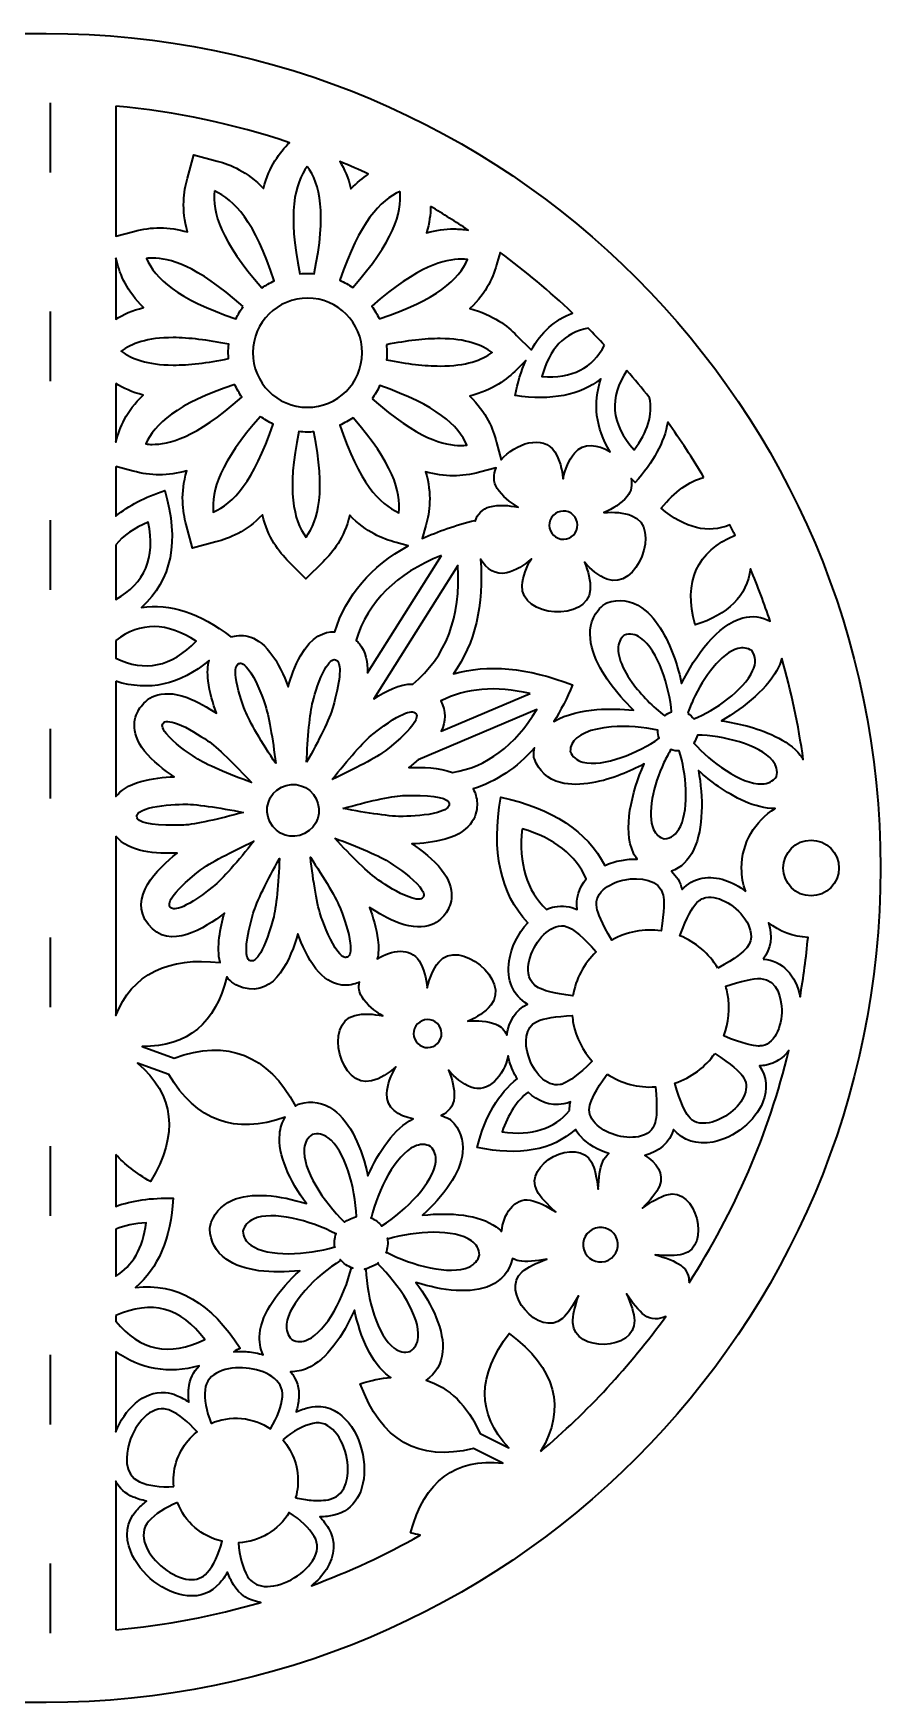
# Model space of a CAD drawing. Header units: inches. Extents: x -46 to 208, y -126 to 0.
# Drawn here: x 143.5 to 207.9, y -126.5 to 0.5 of the extents above; entities that cross this region are included whole.
import ezdxf

# ---------------------------------------------------------------- set-up
doc = ezdxf.new("R2010")
doc.units = ezdxf.units.IN
doc.header["$MEASUREMENT"] = 0
doc.layers.add('Layer 1', color=7, linetype='Continuous')

msp = doc.modelspace()

# ---------------------------------------------------------------- linework, layer by layer
at = {"layer": 'Layer 1', "color": 250, "lineweight": 35, "true_color": 0x231f20}
for points in [[(144.75, -4.83), (144.75, -10.12)], [(144.75, -20.69), (144.75, -25.98)], [(144.75, -36.56), (144.75, -41.85)], [(144.75, -52.42), (144.75, -57.71)], [(144.75, -68.29), (144.75, -73.58)], [(144.75, -84.15), (144.75, -89.44)], [(144.75, -100.02), (144.75, -105.31)], [(144.75, -115.88), (144.75, -121.17)]]:
    msp.add_lwpolyline(points, dxfattribs=at)
for points, knots in [([(144.46, 0.46), (144.46, 0.46), (17.54, 0.46), (17.54, 0.46), (-17.51, 0.46), (-45.92, -27.95), (-45.92, -63), (-45.92, -98.05), (-17.51, -126.46), (17.54, -126.46), (17.54, -126.46), (144.46, -126.46), (144.46, -126.46), (179.51, -126.46), (207.92, -98.05), (207.92, -63), (207.92, -27.95), (179.51, 0.46), (144.46, 0.46)], [0, 0, 0, 0, 1, 1, 1, 2, 2, 2, 3, 3, 3, 4, 4, 4, 5, 5, 5, 6, 6, 6, 6]), ([(149.75, -5.07), (154.33, -5.48), (158.75, -6.43), (162.96, -7.85), (162.22, -8.59), (161.42, -9.63), (160.99, -11.33), (159.74, -10.03), (158.5, -9.53), (157.47, -9.25), (157.47, -9.25), (155.69, -8.77), (155.69, -8.77), (155.69, -8.77), (155.2, -10.55), (155.2, -10.55), (154.92, -11.58), (154.72, -12.9), (155.21, -14.64), (154.5, -14.43), (153.81, -14.33), (153.12, -14.33), (152.47, -14.32), (151.82, -14.41), (151.13, -14.59), (151.13, -14.59), (149.75, -14.96), (149.75, -14.96), (149.75, -14.96), (149.75, -5.07), (149.75, -5.07)], [0, 0, 0, 0, 1, 1, 1, 2, 2, 2, 3, 3, 3, 4, 4, 4, 5, 5, 5, 6, 6, 6, 7, 7, 7, 8, 8, 8, 9, 9, 9, 10, 10, 10, 10]), ([(164.32, -9.65), (165.28, -11), (165.81, -13.18), (164.84, -17.81), (164.68, -17.8), (164.52, -17.79), (164.36, -17.79), (164.15, -17.79), (163.95, -17.8), (163.75, -17.82), (162.81, -13.17), (163.35, -10.99), (164.32, -9.65)], [0, 0, 0, 0, 1, 1, 1, 2, 2, 2, 3, 3, 3, 4, 4, 4, 4]), ([(168.98, -10.24), (168.54, -10.53), (168.09, -10.89), (167.64, -11.35), (167.43, -10.52), (167.14, -9.84), (166.8, -9.28), (167.54, -9.59), (168.26, -9.91), (168.98, -10.24)], [0, 0, 0, 0, 1, 1, 1, 2, 2, 2, 3, 3, 3, 3]), ([(157.26, -11.51), (158.77, -12.2), (160.32, -13.83), (161.81, -18.35), (161.48, -18.5), (161.16, -18.69), (160.87, -18.89), (157.72, -15.33), (157.09, -13.16), (157.26, -11.51)], [0, 0, 0, 0, 1, 1, 1, 2, 2, 2, 3, 3, 3, 3]), ([(171.37, -11.56), (171.52, -13.2), (170.89, -15.35), (167.77, -18.86), (167.46, -18.65), (167.14, -18.47), (166.8, -18.31), (168.3, -13.85), (169.86, -12.24), (171.37, -11.56)], [0, 0, 0, 0, 1, 1, 1, 2, 2, 2, 3, 3, 3, 3]), ([(173.7, -12.7), (174.67, -13.27), (175.62, -13.87), (176.55, -14.49), (176.19, -14.44), (175.84, -14.41), (175.48, -14.41), (174.79, -14.4), (174.1, -14.5), (173.39, -14.7), (173.6, -13.96), (173.69, -13.3), (173.7, -12.7)], [0, 0, 0, 0, 1, 1, 1, 2, 2, 2, 3, 3, 3, 4, 4, 4, 4]), ([(178.77, -16.95), (178.77, -16.95), (178.98, -16.19), (178.98, -16.19), (180.91, -17.61), (182.74, -19.15), (184.48, -20.8), (183.15, -21.34), (182.1, -22.27), (181.34, -23.61), (181.34, -23.61), (180.23, -22.5), (180.23, -22.5), (179.54, -21.8), (178.48, -20.93), (176.69, -20.47), (177.99, -19.23), (178.49, -17.98), (178.77, -16.95)], [0, 0, 0, 0, 1, 1, 1, 2, 2, 2, 3, 3, 3, 4, 4, 4, 5, 5, 5, 6, 6, 6, 6]), ([(149.75, -16.61), (149.75, -16.61), (149.82, -16.86), (149.82, -16.86), (150.09, -17.89), (150.58, -19.13), (151.87, -20.39), (151.01, -20.6), (150.32, -20.91), (149.75, -21.26), (149.75, -21.26), (149.75, -16.61), (149.75, -16.61)], [0, 0, 0, 0, 1, 1, 1, 2, 2, 2, 3, 3, 3, 4, 4, 4, 4]), ([(159.44, -20.31), (159.23, -20.6), (159.04, -20.92), (158.89, -21.24), (154.38, -19.73), (152.76, -18.17), (152.08, -16.65), (152.24, -16.64), (152.39, -16.63), (152.56, -16.63), (153.82, -16.64), (155.82, -17.09), (159.44, -20.31)], [0, 0, 0, 0, 1, 1, 1, 2, 2, 2, 3, 3, 3, 4, 4, 4, 4]), ([(169.79, -21.25), (169.63, -20.91), (169.44, -20.58), (169.22, -20.28), (172.8, -17.15), (174.78, -16.71), (176.03, -16.71), (176.19, -16.71), (176.35, -16.72), (176.51, -16.74), (175.83, -18.24), (174.22, -19.77), (169.79, -21.25)], [0, 0, 0, 0, 1, 1, 1, 2, 2, 2, 3, 3, 3, 4, 4, 4, 4]), ([(164.32, -27.97), (162.03, -27.97), (160.17, -26.1), (160.18, -23.81), (160.19, -21.51), (162.05, -19.66), (164.35, -19.67), (166.64, -19.67), (168.5, -21.54), (168.49, -23.83), (168.48, -26.13), (166.62, -27.98), (164.32, -27.97)], [0, 0, 0, 0, 1, 1, 1, 2, 2, 2, 3, 3, 3, 4, 4, 4, 4]), ([(154.12, -22.67), (155.31, -22.68), (156.72, -22.85), (158.34, -23.18), (158.32, -23.39), (158.31, -23.6), (158.31, -23.8), (158.31, -23.96), (158.32, -24.12), (158.33, -24.27), (156.71, -24.6), (155.31, -24.76), (154.11, -24.76), (152.12, -24.75), (150.95, -24.28), (150.16, -23.7), (150.96, -23.13), (152.12, -22.67), (154.12, -22.67)], [0, 0, 0, 0, 1, 1, 1, 2, 2, 2, 3, 3, 3, 4, 4, 4, 5, 5, 5, 6, 6, 6, 6]), ([(170.34, -23.21), (171.91, -22.9), (173.27, -22.74), (174.43, -22.75), (176.42, -22.75), (177.59, -23.22), (178.38, -23.8), (177.58, -24.37), (176.42, -24.84), (174.42, -24.83), (173.26, -24.83), (171.91, -24.67), (170.35, -24.35), (170.36, -24.18), (170.37, -24.01), (170.37, -23.84), (170.38, -23.63), (170.36, -23.41), (170.34, -23.21)], [0, 0, 0, 0, 1, 1, 1, 2, 2, 2, 3, 3, 3, 4, 4, 4, 5, 5, 5, 6, 6, 6, 6]), ([(186.92, -23.25), (186.02, -25.01), (184.47, -25.78), (182.16, -25.63), (182.74, -23.51), (183.88, -22.31), (185.67, -21.95), (186.09, -22.37), (186.51, -22.81), (186.92, -23.25)], [0, 0, 0, 0, 1, 1, 1, 2, 2, 2, 3, 3, 3, 3]), ([(184.64, -31.45), (184.21, -31.98), (183.93, -32.68), (183.77, -33.41), (183.69, -32.67), (183.51, -31.93), (183.14, -31.36), (182.28, -29.99), (180.1, -30.72), (179.07, -31.97), (179.07, -31.97), (178.72, -30.65), (178.72, -30.65), (178.45, -29.62), (177.96, -28.37), (176.67, -27.12), (178.46, -26.67), (179.53, -25.81), (180.23, -25.12), (180.23, -25.12), (180.93, -24.42), (180.93, -24.42), (180.58, -25.2), (180.32, -26.08), (180.13, -27.08), (182.89, -27.48), (185.06, -27.06), (186.65, -25.81), (186.02, -27.69), (186.25, -29.53), (187.35, -31.35), (186.42, -30.78), (185.31, -30.64), (184.64, -31.45)], [0, 0, 0, 0, 1, 1, 1, 2, 2, 2, 3, 3, 3, 4, 4, 4, 5, 5, 5, 6, 6, 6, 7, 7, 7, 8, 8, 8, 9, 9, 9, 10, 10, 10, 11, 11, 11, 11]), ([(188.63, -25.16), (189.21, -25.84), (189.78, -26.53), (190.34, -27.24), (190.61, -28.53), (190.22, -29.84), (189.17, -31.21), (187.41, -29.2), (187.24, -27.25), (188.63, -25.16)], [0, 0, 0, 0, 1, 1, 1, 2, 2, 2, 3, 3, 3, 3]), ([(149.75, -26.17), (150.31, -26.51), (150.99, -26.82), (151.84, -27.04), (150.54, -28.28), (150.05, -29.52), (149.77, -30.55), (149.77, -30.55), (149.75, -30.62), (149.75, -30.62), (149.75, -30.62), (149.75, -26.17), (149.75, -26.17)], [0, 0, 0, 0, 1, 1, 1, 2, 2, 2, 3, 3, 3, 4, 4, 4, 4]), ([(158.81, -26.23), (158.96, -26.58), (159.14, -26.9), (159.34, -27.21), (155.75, -30.36), (153.76, -30.79), (152.51, -30.79), (152.35, -30.79), (152.19, -30.78), (152.03, -30.76), (152.71, -29.26), (154.34, -27.71), (158.81, -26.23)], [0, 0, 0, 0, 1, 1, 1, 2, 2, 2, 3, 3, 3, 4, 4, 4, 4]), ([(169.25, -27.32), (169.47, -27.01), (169.67, -26.67), (169.83, -26.32), (174.2, -27.82), (175.79, -29.36), (176.46, -30.85), (176.3, -30.87), (176.14, -30.87), (175.98, -30.87), (174.74, -30.87), (172.77, -30.42), (169.25, -27.32)], [0, 0, 0, 0, 1, 1, 1, 2, 2, 2, 3, 3, 3, 4, 4, 4, 4]), ([(160.75, -28.67), (161.05, -28.89), (161.38, -29.09), (161.72, -29.25), (160.22, -33.67), (158.68, -35.27), (157.17, -35.94), (157.02, -34.3), (157.65, -32.16), (160.75, -28.67)], [0, 0, 0, 0, 1, 1, 1, 2, 2, 2, 3, 3, 3, 3]), ([(167.8, -28.76), (170.83, -32.24), (171.45, -34.36), (171.28, -35.99), (169.79, -35.31), (168.26, -33.71), (166.79, -29.33), (167.15, -29.17), (167.48, -28.98), (167.8, -28.76)], [0, 0, 0, 0, 1, 1, 1, 2, 2, 2, 3, 3, 3, 3]), ([(194.48, -33.3), (193.36, -33.59), (192.28, -34.37), (191.23, -35.65), (193.06, -37.18), (194.8, -37.6), (196.45, -36.91), (196.58, -37.17), (196.72, -37.44), (196.85, -37.7), (193.94, -38.93), (192.92, -41.2), (193.81, -44.52), (196.35, -43.73), (197.75, -42.31), (198.02, -40.26), (198.57, -41.56), (199.07, -42.89), (199.53, -44.24), (198.88, -43.88), (198.17, -43.79), (197.44, -43.99), (195.53, -44.5), (193.81, -46.86), (192.78, -48.98), (192.65, -48.34), (192.47, -47.7), (192.26, -47.1), (191.81, -45.81), (191.01, -44.08), (189.76, -43.21), (188.93, -42.63), (188.01, -42.5), (187.09, -42.85), (187.09, -42.85), (187.01, -42.88), (187.01, -42.88), (187.01, -42.88), (186.94, -42.93), (186.94, -42.93), (186.56, -43.22), (186.28, -43.57), (186.09, -43.97), (185.34, -45.58), (186.34, -47.54), (187.31, -48.9), (187.83, -49.63), (188.47, -50.35), (189.13, -51), (188.21, -50.9), (187.25, -50.88), (186.35, -50.96), (185.29, -51.04), (184.03, -51.28), (183.07, -51.86), (183.59, -51.03), (184.07, -50.1), (184.5, -49.08), (181.04, -47.75), (178.02, -47.48), (175.43, -48.24), (177.08, -45.93), (177.76, -43.03), (177.49, -39.51), (177.94, -40.27), (178.65, -40.77), (179.5, -40.55), (180.17, -40.39), (180.8, -39.97), (181.36, -39.49), (180.99, -40.13), (180.7, -40.83), (180.66, -41.51), (180.5, -43.97), (185.68, -44.3), (185.83, -41.84), (185.88, -41.15), (185.68, -40.42), (185.39, -39.74), (185.89, -40.29), (186.47, -40.78), (187.1, -41.03), (189.39, -41.94), (191.3, -37.12), (189.01, -36.21), (188.37, -35.96), (187.62, -35.92), (186.88, -35.98), (187.56, -35.68), (188.2, -35.28), (188.64, -34.76), (188.98, -34.34), (189.05, -33.86), (188.94, -33.38), (189.04, -33.49), (189.14, -33.59), (189.25, -33.7), (190.64, -32.15), (191.47, -30.62), (191.73, -29.1), (192.7, -30.46), (193.62, -31.86), (194.48, -33.3)], [0, 0, 0, 0, 1, 1, 1, 2, 2, 2, 3, 3, 3, 4, 4, 4, 5, 5, 5, 6, 6, 6, 7, 7, 7, 8, 8, 8, 9, 9, 9, 10, 10, 10, 11, 11, 11, 12, 12, 12, 13, 13, 13, 14, 14, 14, 15, 15, 15, 16, 16, 16, 17, 17, 17, 18, 18, 18, 19, 19, 19, 20, 20, 20, 21, 21, 21, 22, 22, 22, 23, 23, 23, 24, 24, 24, 25, 25, 25, 26, 26, 26, 27, 27, 27, 28, 28, 28, 29, 29, 29, 30, 30, 30, 31, 31, 31, 32, 32, 32, 33, 33, 33, 34, 34, 34, 34]), ([(164.22, -37.86), (163.27, -36.52), (162.74, -34.36), (163.67, -29.82), (163.88, -29.84), (164.1, -29.86), (164.32, -29.86), (164.49, -29.86), (164.66, -29.85), (164.82, -29.83), (165.72, -34.38), (165.18, -36.53), (164.22, -37.86)], [0, 0, 0, 0, 1, 1, 1, 2, 2, 2, 3, 3, 3, 4, 4, 4, 4]), ([(149.75, -32.46), (149.75, -32.46), (151.07, -32.82), (151.07, -32.82), (151.75, -33.01), (152.4, -33.1), (153.06, -33.1), (153.74, -33.1), (154.44, -33), (155.15, -32.8), (154.65, -34.53), (154.84, -35.86), (155.11, -36.89), (155.11, -36.89), (155.58, -38.68), (155.58, -38.68), (155.58, -38.68), (157.37, -38.2), (157.37, -38.2), (158.4, -37.93), (159.65, -37.44), (160.9, -36.15), (161.33, -37.9), (162.15, -38.95), (162.91, -39.71), (162.91, -39.71), (164.21, -41.02), (164.21, -41.02), (164.21, -41.02), (165.52, -39.72), (165.52, -39.72), (166.28, -38.97), (167.11, -37.92), (167.55, -36.18), (168.8, -37.48), (170.04, -37.97), (171.07, -38.25), (171.07, -38.25), (171.99, -38.5), (171.99, -38.5), (169.16, -40.07), (167.29, -42.25), (166.4, -45.04), (165.64, -45.02), (164.64, -45.36), (163.8, -46.86), (163.37, -47.61), (163.08, -48.5), (162.86, -49.22), (162.55, -48.39), (162.1, -47.36), (161.48, -46.58), (160.37, -45.16), (159.19, -45.22), (158.51, -45.43), (156.13, -43.6), (153.87, -42.85), (151.71, -43.18), (154.01, -41.11), (154.6, -38.15), (153.48, -34.3), (151.97, -34.8), (150.73, -35.45), (149.75, -36.24), (149.75, -36.24), (149.75, -32.46), (149.75, -32.46)], [0, 0, 0, 0, 1, 1, 1, 2, 2, 2, 3, 3, 3, 4, 4, 4, 5, 5, 5, 6, 6, 6, 7, 7, 7, 8, 8, 8, 9, 9, 9, 10, 10, 10, 11, 11, 11, 12, 12, 12, 13, 13, 13, 14, 14, 14, 15, 15, 15, 16, 16, 16, 17, 17, 17, 18, 18, 18, 19, 19, 19, 20, 20, 20, 21, 21, 21, 22, 22, 22, 22]), ([(178.76, -34.14), (179.13, -34.71), (179.72, -35.19), (180.36, -35.57), (179.63, -35.42), (178.87, -35.36), (178.21, -35.53), (177.62, -35.68), (177.26, -36.1), (177.08, -36.64), (177.08, -36.62), (177.07, -36.6), (177.07, -36.57), (175.59, -36.94), (174.25, -37.4), (173.06, -37.95), (173.06, -37.95), (173.34, -36.95), (173.34, -36.95), (173.62, -35.92), (173.82, -34.6), (173.32, -32.87), (174.04, -33.07), (174.73, -33.18), (175.42, -33.18), (176.07, -33.18), (176.72, -33.09), (177.41, -32.91), (177.41, -32.91), (178.69, -32.57), (178.69, -32.57), (178.46, -33.08), (178.44, -33.63), (178.76, -34.14)], [0, 0, 0, 0, 1, 1, 1, 2, 2, 2, 3, 3, 3, 4, 4, 4, 5, 5, 5, 6, 6, 6, 7, 7, 7, 8, 8, 8, 9, 9, 9, 10, 10, 10, 11, 11, 11, 11]), ([(149.75, -38.42), (150.32, -37.73), (151.14, -37.16), (152.22, -36.7), (152.79, -39.44), (151.98, -41.34), (149.75, -42.58), (149.75, -42.58), (149.75, -38.42), (149.75, -38.42)], [0, 0, 0, 0, 1, 1, 1, 2, 2, 2, 3, 3, 3, 3]), ([(182.8, -36.54), (183.02, -35.99), (183.64, -35.72), (184.19, -35.93), (184.74, -36.15), (185.01, -36.77), (184.79, -37.33), (184.57, -37.87), (183.95, -38.15), (183.4, -37.93), (182.85, -37.71), (182.58, -37.09), (182.8, -36.54)], [0, 0, 0, 0, 1, 1, 1, 2, 2, 2, 3, 3, 3, 4, 4, 4, 4]), ([(174.52, -39.23), (174.52, -39.23), (168.9, -48.16), (168.9, -48.16), (168.91, -47.34), (168.76, -46.56), (168.28, -45.95), (168.2, -45.86), (168.12, -45.76), (168.03, -45.68), (168.93, -42.74), (171.07, -40.63), (174.52, -39.23)], [0, 0, 0, 0, 1, 1, 1, 2, 2, 2, 3, 3, 3, 4, 4, 4, 4]), ([(172.34, -49.01), (171.34, -49.01), (170.28, -49.55), (169.39, -50.13), (169.39, -50.13), (175.77, -40.01), (175.77, -40.01), (176.01, -43.94), (174.89, -46.9), (172.34, -49.01)], [0, 0, 0, 0, 1, 1, 1, 2, 2, 2, 3, 3, 3, 3]), ([(149.75, -45.69), (151.65, -44.27), (153.63, -44.3), (155.87, -45.76), (153.95, -47.71), (151.97, -48.12), (149.75, -47.04), (149.75, -47.04), (149.75, -45.69), (149.75, -45.69)], [0, 0, 0, 0, 1, 1, 1, 2, 2, 2, 3, 3, 3, 3]), ([(189.02, -48.89), (188.1, -47.59), (187.75, -46.44), (188.08, -45.74), (188.16, -45.57), (188.28, -45.42), (188.43, -45.29), (188.87, -45.15), (189.27, -45.22), (189.67, -45.5), (190.99, -46.42), (191.87, -49.25), (192.02, -51.12), (191.83, -51.19), (191.65, -51.29), (191.5, -51.42), (190.64, -50.78), (189.7, -49.83), (189.02, -48.89)], [0, 0, 0, 0, 1, 1, 1, 2, 2, 2, 3, 3, 3, 4, 4, 4, 5, 5, 5, 6, 6, 6, 6]), ([(193.25, -51.25), (193.36, -50.92), (193.51, -50.56), (193.67, -50.19), (194.46, -48.5), (195.81, -46.65), (197.06, -46.31), (197.45, -46.21), (197.79, -46.26), (198.13, -46.47), (198.45, -46.91), (198.47, -47.41), (198.19, -48.02), (197.5, -49.5), (195.33, -51), (193.72, -51.67), (193.6, -51.5), (193.44, -51.36), (193.25, -51.25)], [0, 0, 0, 0, 1, 1, 1, 2, 2, 2, 3, 3, 3, 4, 4, 4, 5, 5, 5, 6, 6, 6, 6]), ([(149.75, -48.8), (152.26, -49.6), (154.62, -49.07), (156.85, -47.21), (156.74, -47.63), (156.7, -48.14), (156.78, -48.77), (156.88, -49.63), (157.16, -50.52), (157.41, -51.23), (156.78, -50.82), (155.98, -50.34), (155.17, -50.04), (153.03, -49.26), (152.01, -50.2), (151.59, -50.83), (151.2, -51.41), (150.74, -52.59), (151.94, -54.11), (152.55, -54.89), (153.45, -55.56), (154.19, -56.06), (153.43, -56.1), (152.5, -56.18), (151.67, -56.42), (150.7, -56.7), (150.11, -57.12), (149.75, -57.57), (149.75, -57.57), (149.75, -48.8), (149.75, -48.8)], [0, 0, 0, 0, 1, 1, 1, 2, 2, 2, 3, 3, 3, 4, 4, 4, 5, 5, 5, 6, 6, 6, 7, 7, 7, 8, 8, 8, 9, 9, 9, 10, 10, 10, 10]), ([(161.92, -55.05), (161.7, -53.24), (161.37, -51.29), (161.09, -50.51), (160.81, -49.74), (160.38, -48.59), (159.82, -47.89), (159.4, -47.35), (159.21, -47.42), (159.12, -47.46), (158.89, -47.54), (158.81, -47.9), (158.88, -48.52), (158.98, -49.38), (159.35, -50.39), (159.6, -51.05), (159.89, -51.84), (160.9, -53.53), (161.92, -55.05)], [0, 0, 0, 0, 1, 1, 1, 2, 2, 2, 3, 3, 3, 4, 4, 4, 5, 5, 5, 6, 6, 6, 6]), ([(164.27, -54.96), (165.16, -53.37), (166.04, -51.59), (166.26, -50.79), (166.81, -48.85), (166.93, -47.66), (166.62, -47.26), (166.59, -47.23), (166.55, -47.2), (166.46, -47.17), (166.22, -47.1), (165.95, -47.35), (165.65, -47.89), (165.22, -48.64), (164.93, -49.68), (164.74, -50.36), (164.51, -51.17), (164.34, -53.14), (164.27, -54.96)], [0, 0, 0, 0, 1, 1, 1, 2, 2, 2, 3, 3, 3, 4, 4, 4, 5, 5, 5, 6, 6, 6, 6]), ([(200.41, -47.05), (201.12, -49.55), (201.67, -52.12), (202.04, -54.75), (201.97, -54.63), (201.89, -54.52), (201.81, -54.41), (200.84, -53.22), (199.06, -52.55), (197.74, -52.2), (197.12, -52.03), (196.46, -51.9), (195.82, -51.81), (197.58, -50.79), (199.44, -49.27), (200.18, -47.68), (200.28, -47.47), (200.35, -47.26), (200.41, -47.05)], [0, 0, 0, 0, 1, 1, 1, 2, 2, 2, 3, 3, 3, 4, 4, 4, 5, 5, 5, 6, 6, 6, 6]), ([(181.26, -49.73), (181.26, -49.73), (174.5, -52.59), (174.5, -52.59), (174.84, -51.86), (174.91, -51.08), (174.47, -50.3), (176.39, -49.32), (178.63, -49.13), (181.26, -49.73)], [0, 0, 0, 0, 1, 1, 1, 2, 2, 2, 3, 3, 3, 3]), ([(153.6, -52.8), (154.15, -53.5), (155.17, -54.18), (155.85, -54.63), (156.54, -55.1), (158.36, -55.87), (160.07, -56.5), (158.84, -55.17), (157.42, -53.78), (156.73, -53.32), (156.13, -52.92), (155.24, -52.32), (154.44, -52.03), (153.85, -51.81), (153.48, -51.81), (153.35, -52.01), (153.29, -52.09), (153.18, -52.26), (153.6, -52.8)], [0, 0, 0, 0, 1, 1, 1, 2, 2, 2, 3, 3, 3, 4, 4, 4, 5, 5, 5, 6, 6, 6, 6]), ([(166.22, -56.26), (167.87, -55.5), (169.63, -54.58), (170.28, -54.07), (172.7, -52.16), (172.76, -51.49), (172.57, -51.25), (172.39, -51.02), (171.72, -50.92), (169.3, -52.82), (168.65, -53.34), (167.35, -54.83), (166.22, -56.26)], [0, 0, 0, 0, 1, 1, 1, 2, 2, 2, 3, 3, 3, 4, 4, 4, 4]), ([(175.36, -55.74), (174.33, -55.36), (173.07, -55.33), (172.05, -55.36), (172.27, -55.19), (172.51, -54.99), (172.75, -54.77), (172.75, -54.77), (181.78, -50.95), (181.78, -50.95), (180.09, -53.72), (177.98, -55.3), (175.36, -55.74)], [0, 0, 0, 0, 1, 1, 1, 2, 2, 2, 3, 3, 3, 4, 4, 4, 4]), ([(185.28, -54.95), (184.8, -54.83), (184.49, -54.56), (184.32, -54.14), (184.32, -53.93), (184.35, -53.75), (184.44, -53.58), (184.76, -52.88), (185.86, -52.4), (187.45, -52.27), (188.6, -52.18), (189.93, -52.28), (190.97, -52.53), (190.96, -52.74), (191, -52.94), (191.08, -53.14), (189.54, -54.23), (186.83, -55.36), (185.28, -54.95)], [0, 0, 0, 0, 1, 1, 1, 2, 2, 2, 3, 3, 3, 4, 4, 4, 5, 5, 5, 6, 6, 6, 6]), ([(198.88, -56.61), (197.29, -56.64), (194.96, -54.92), (193.72, -53.5), (193.78, -53.41), (193.97, -53), (193.99, -52.89), (195.88, -52.92), (198.7, -53.6), (199.7, -54.83), (200.01, -55.21), (200.11, -55.61), (200, -56.05), (199.73, -56.41), (199.37, -56.6), (198.88, -56.61)], [0, 0, 0, 0, 1, 1, 1, 2, 2, 2, 3, 3, 3, 4, 4, 4, 5, 5, 5, 5]), ([(189.13, -61.87), (189.2, -62.03), (189.3, -62.18), (189.4, -62.32), (189, -62.31), (188.6, -62.34), (188.21, -62.42), (187.75, -62.5), (187.32, -62.64), (186.94, -62.81), (185.61, -60.2), (182.98, -58.47), (179.04, -57.61), (178.31, -61.74), (179, -64.93), (181.09, -67.16), (180.33, -67.98), (179.82, -69.07), (179.67, -70.07), (179.45, -71.52), (179.96, -72.71), (181.06, -73.35), (180.17, -73.8), (179.63, -74.65), (179.49, -75.7), (179.33, -75.34), (179.06, -75.04), (178.65, -74.88), (178.01, -74.63), (177.26, -74.59), (176.53, -74.65), (177.21, -74.35), (177.84, -73.96), (178.28, -73.44), (179.83, -71.55), (175.87, -68.27), (174.31, -70.16), (173.88, -70.68), (173.61, -71.38), (173.44, -72.1), (173.37, -71.36), (173.19, -70.63), (172.82, -70.06), (172.16, -69.02), (170.73, -69.21), (169.64, -69.91), (169.73, -69.51), (169.76, -69.04), (169.69, -68.46), (169.59, -67.6), (169.31, -66.71), (169.05, -66), (169.69, -66.41), (170.48, -66.89), (171.3, -67.19), (173.43, -67.97), (174.46, -67.03), (174.88, -66.4), (175.26, -65.83), (175.73, -64.64), (174.53, -63.13), (173.91, -62.34), (173.02, -61.67), (172.28, -61.17), (173.03, -61.13), (173.96, -61.05), (174.8, -60.81), (176.98, -60.19), (177.26, -58.83), (177.23, -58.07), (177.21, -57.67), (177.11, -57.3), (176.93, -56.98), (178.69, -56.43), (180.25, -55.39), (181.59, -53.86), (181.56, -54.07), (181.54, -54.29), (181.55, -54.52), (181.55, -54.52), (181.56, -54.61), (181.56, -54.61), (181.56, -54.61), (181.59, -54.69), (181.59, -54.69), (181.91, -55.61), (182.6, -56.24), (183.58, -56.5), (185.06, -56.89), (186.89, -56.39), (188.17, -55.9), (188.77, -55.67), (189.37, -55.39), (189.94, -55.09), (188.98, -57.24), (188.29, -60.08), (189.13, -61.87)], [0, 0, 0, 0, 1, 1, 1, 2, 2, 2, 3, 3, 3, 4, 4, 4, 5, 5, 5, 6, 6, 6, 7, 7, 7, 8, 8, 8, 9, 9, 9, 10, 10, 10, 11, 11, 11, 12, 12, 12, 13, 13, 13, 14, 14, 14, 15, 15, 15, 16, 16, 16, 17, 17, 17, 18, 18, 18, 19, 19, 19, 20, 20, 20, 21, 21, 21, 22, 22, 22, 23, 23, 23, 24, 24, 24, 25, 25, 25, 26, 26, 26, 27, 27, 27, 28, 28, 28, 29, 29, 29, 30, 30, 30, 31, 31, 31, 32, 32, 32, 32]), ([(191.44, -54.99), (191.61, -54.63), (191.79, -54.3), (191.97, -54), (192.18, -54.08), (192.4, -54.11), (192.61, -54.1), (193.13, -55.76), (193.38, -58.37), (192.7, -59.84), (192.41, -60.44), (192.01, -60.75), (191.47, -60.79), (191.09, -60.67), (190.83, -60.44), (190.66, -60.08), (190.12, -58.9), (190.66, -56.68), (191.44, -54.99)], [0, 0, 0, 0, 1, 1, 1, 2, 2, 2, 3, 3, 3, 4, 4, 4, 5, 5, 5, 6, 6, 6, 6]), ([(197.66, -64.78), (196.7, -64.03), (195.49, -63.56), (194.36, -63.78), (193.77, -63.89), (193.24, -64.19), (192.82, -64.63), (192.69, -64.06), (192.4, -63.6), (192.01, -63.25), (192.74, -62.99), (193.32, -62.43), (193.72, -61.58), (194.46, -59.99), (194.43, -57.59), (194.07, -55.59), (194.55, -56.02), (195.07, -56.44), (195.6, -56.81), (196.72, -57.58), (198.37, -58.5), (199.9, -58.48), (198.37, -59.41), (197.35, -61.08), (197.35, -63), (197.35, -63.63), (197.46, -64.23), (197.66, -64.78)], [0, 0, 0, 0, 1, 1, 1, 2, 2, 2, 3, 3, 3, 4, 4, 4, 5, 5, 5, 6, 6, 6, 7, 7, 7, 8, 8, 8, 9, 9, 9, 9]), ([(164.78, -57.4), (164.11, -56.54), (162.87, -56.4), (162.01, -57.07), (161.16, -57.74), (161.01, -58.98), (161.69, -59.84), (162.36, -60.69), (163.6, -60.84), (164.45, -60.16), (165.31, -59.49), (165.45, -58.25), (164.78, -57.4)], [0, 0, 0, 0, 1, 1, 1, 2, 2, 2, 3, 3, 3, 4, 4, 4, 4]), ([(151.41, -59.26), (151.72, -59.65), (152.9, -59.81), (154.92, -59.74), (155.75, -59.7), (157.68, -59.26), (159.43, -58.77), (157.65, -58.41), (155.69, -58.12), (154.86, -58.15), (154.14, -58.18), (153.07, -58.22), (152.25, -58.46), (151.34, -58.71), (151.35, -58.99), (151.35, -59.08), (151.35, -59.18), (151.38, -59.22), (151.41, -59.26)], [0, 0, 0, 0, 1, 1, 1, 2, 2, 2, 3, 3, 3, 4, 4, 4, 5, 5, 5, 6, 6, 6, 6]), ([(167.03, -58.47), (168.82, -58.82), (170.78, -59.11), (171.61, -59.08), (172.32, -59.05), (173.39, -59.01), (174.22, -58.78), (174.83, -58.6), (175.13, -58.39), (175.12, -58.15), (175.11, -58.06), (175.09, -58.01), (175.06, -57.97), (174.75, -57.58), (173.57, -57.42), (171.55, -57.5), (170.72, -57.53), (168.79, -57.97), (167.03, -58.47)], [0, 0, 0, 0, 1, 1, 1, 2, 2, 2, 3, 3, 3, 4, 4, 4, 5, 5, 5, 6, 6, 6, 6]), ([(149.75, -60.57), (150.75, -61.84), (152.87, -61.91), (154.41, -61.87), (152.96, -63.05), (150.62, -65.24), (152.23, -67.29), (153.85, -69.34), (156.52, -67.57), (158.01, -66.43), (157.71, -67.55), (157.4, -69), (157.68, -70.19), (153.78, -69.73), (150.98, -71.07), (149.75, -74.22), (149.75, -74.22), (149.75, -60.57), (149.75, -60.57)], [0, 0, 0, 0, 1, 1, 1, 2, 2, 2, 3, 3, 3, 4, 4, 4, 5, 5, 5, 6, 6, 6, 6]), ([(166.4, -60.73), (167.63, -62.07), (169.04, -63.45), (169.74, -63.92), (170.33, -64.31), (171.22, -64.91), (172.03, -65.2), (172.62, -65.42), (172.99, -65.43), (173.12, -65.22), (173.18, -65.14), (173.29, -64.97), (172.87, -64.44), (172.31, -63.73), (171.29, -63.05), (170.62, -62.6), (169.92, -62.13), (168.1, -61.36), (166.4, -60.73)], [0, 0, 0, 0, 1, 1, 1, 2, 2, 2, 3, 3, 3, 4, 4, 4, 5, 5, 5, 6, 6, 6, 6]), ([(180.65, -60.01), (183.13, -60.76), (184.74, -62.01), (185.54, -63.83), (184.98, -64.48), (184.72, -65.29), (184.84, -66.16), (184.31, -65.91), (183.72, -65.84), (183.14, -65.95), (182.92, -65.99), (182.71, -66.06), (182.5, -66.15), (181, -64.71), (180.39, -62.69), (180.65, -60.01)], [0, 0, 0, 0, 1, 1, 1, 2, 2, 2, 3, 3, 3, 4, 4, 4, 5, 5, 5, 5]), ([(200.52, -63), (200.52, -64.17), (201.47, -65.12), (202.63, -65.12), (203.8, -65.12), (204.75, -64.17), (204.75, -63), (204.75, -61.83), (203.8, -60.88), (202.63, -60.88), (201.47, -60.88), (200.52, -61.83), (200.52, -63)], [0, 0, 0, 0, 1, 1, 1, 2, 2, 2, 3, 3, 3, 4, 4, 4, 4]), ([(153.89, -65.98), (154.08, -66.21), (154.75, -66.32), (157.16, -64.41), (157.82, -63.89), (159.12, -62.4), (160.25, -60.97), (158.59, -61.73), (156.84, -62.65), (156.18, -63.16), (153.77, -65.07), (153.71, -65.75), (153.89, -65.98)], [0, 0, 0, 0, 1, 1, 1, 2, 2, 2, 3, 3, 3, 4, 4, 4, 4]), ([(166.64, -69.35), (167.06, -69.88), (167.26, -69.81), (167.35, -69.77), (167.58, -69.69), (167.66, -69.33), (167.59, -68.71), (167.49, -67.85), (167.11, -66.85), (166.87, -66.18), (166.58, -65.39), (165.56, -63.7), (164.55, -62.18), (164.76, -63.99), (165.09, -65.94), (165.38, -66.73), (165.66, -67.49), (166.09, -68.64), (166.64, -69.35)], [0, 0, 0, 0, 1, 1, 1, 2, 2, 2, 3, 3, 3, 4, 4, 4, 5, 5, 5, 6, 6, 6, 6]), ([(159.85, -69.97), (159.88, -70.01), (159.92, -70.04), (160.01, -70.06), (160.29, -70.14), (160.89, -69.83), (161.73, -66.87), (161.95, -66.07), (162.13, -64.1), (162.2, -62.28), (161.31, -63.86), (160.43, -65.64), (160.2, -66.44), (159.66, -68.39), (159.54, -69.57), (159.85, -69.97)], [0, 0, 0, 0, 1, 1, 1, 2, 2, 2, 3, 3, 3, 4, 4, 4, 5, 5, 5, 5]), ([(189.29, -67.82), (189.94, -67.7), (190.59, -67.68), (191.22, -67.77), (191.49, -66.24), (191.46, -65.45), (191.38, -65.06), (191.15, -63.84), (189.53, -63.69), (188.49, -63.89), (187.58, -64.06), (186.09, -64.71), (186.34, -66.02), (186.41, -66.41), (186.68, -67.16), (187.49, -68.48), (188.04, -68.17), (188.64, -67.95), (189.29, -67.82)], [0, 0, 0, 0, 1, 1, 1, 2, 2, 2, 3, 3, 3, 4, 4, 4, 5, 5, 5, 6, 6, 6, 6]), ([(195.54, -70.62), (196.91, -69.87), (197.5, -69.36), (197.76, -69.06), (198.34, -68.38), (197.99, -67.53), (197.74, -67.09), (197.05, -65.9), (195.63, -65.06), (194.64, -65.25), (194.34, -65.31), (194.08, -65.46), (193.87, -65.72), (193.61, -66.02), (193.19, -66.69), (192.66, -68.15), (193.85, -68.64), (194.87, -69.5), (195.54, -70.62)], [0, 0, 0, 0, 1, 1, 1, 2, 2, 2, 3, 3, 3, 4, 4, 4, 5, 5, 5, 6, 6, 6, 6]), ([(198.99, -69.92), (199.59, -69.15), (199.72, -68.17), (199.4, -67.17), (200.24, -67.82), (201.27, -68.23), (202.4, -68.28), (202.26, -69.8), (202.05, -71.31), (201.8, -72.8), (201.48, -71.14), (200.44, -70.04), (198.99, -69.92)], [0, 0, 0, 0, 1, 1, 1, 2, 2, 2, 3, 3, 3, 4, 4, 4, 4]), ([(166.31, -81.38), (165.54, -80.83), (164.65, -80.67), (163.74, -80.93), (163.74, -80.93), (163.65, -80.96), (163.65, -80.96), (163.65, -80.96), (163.58, -81.01), (163.58, -81.01), (163.52, -81.04), (163.48, -81.08), (163.43, -81.11), (161.32, -77.2), (158.25, -75.98), (154.19, -77.46), (154.19, -77.46), (151.76, -76.58), (151.76, -76.58), (155.22, -76.57), (157.36, -74.8), (158.19, -71.28), (158.19, -71.28), (158.19, -71.28), (158.19, -71.28), (158.5, -71.68), (158.92, -71.95), (159.43, -72.1), (161.94, -72.81), (163.07, -69.81), (163.6, -68.01), (163.92, -68.84), (164.36, -69.87), (164.98, -70.66), (166.18, -72.17), (167.44, -72), (168.08, -71.76), (168.14, -71.73), (168.21, -71.71), (168.28, -71.68), (168.2, -72.06), (168.24, -72.45), (168.48, -72.82), (168.84, -73.39), (169.43, -73.87), (170.06, -74.25), (169.34, -74.09), (168.59, -74.04), (167.93, -74.21), (165.56, -74.81), (166.84, -79.8), (169.21, -79.19), (169.87, -79.02), (170.5, -78.61), (171.05, -78.13), (170.68, -78.77), (170.4, -79.46), (170.36, -80.14), (170.29, -81.22), (171.25, -81.88), (172.36, -82.08), (170.96, -82.78), (169.76, -84.52), (168.93, -86.41), (168.48, -84.33), (167.61, -82.32), (166.31, -81.38)], [0, 0, 0, 0, 1, 1, 1, 2, 2, 2, 3, 3, 3, 4, 4, 4, 5, 5, 5, 6, 6, 6, 7, 7, 7, 8, 8, 8, 9, 9, 9, 10, 10, 10, 11, 11, 11, 12, 12, 12, 13, 13, 13, 14, 14, 14, 15, 15, 15, 16, 16, 16, 17, 17, 17, 18, 18, 18, 19, 19, 19, 20, 20, 20, 21, 21, 21, 22, 22, 22, 22]), ([(181.89, -72.1), (182.24, -72.28), (182.98, -72.54), (184.52, -72.73), (184.73, -71.44), (185.36, -70.26), (186.29, -69.37), (185.26, -68.2), (184.63, -67.74), (184.27, -67.55), (184, -67.41), (183.72, -67.36), (183.42, -67.42), (182.41, -67.62), (181.35, -68.96), (181.15, -70.3), (181.06, -70.89), (181.12, -71.69), (181.89, -72.1)], [0, 0, 0, 0, 1, 1, 1, 2, 2, 2, 3, 3, 3, 4, 4, 4, 5, 5, 5, 6, 6, 6, 6]), ([(198.79, -71.41), (198.23, -71.39), (197.31, -71.59), (196.14, -71.99), (196.19, -72.17), (196.24, -72.37), (196.28, -72.56), (196.49, -73.68), (196.38, -74.78), (196.01, -75.77), (197.44, -76.38), (198.22, -76.53), (198.62, -76.54), (198.72, -76.54), (198.82, -76.53), (198.92, -76.52), (198.92, -76.52), (198.92, -76.52), (198.92, -76.52), (199.96, -76.32), (200.49, -74.8), (200.39, -73.51), (200.36, -73.17), (200.16, -71.46), (198.79, -71.41)], [0, 0, 0, 0, 1, 1, 1, 2, 2, 2, 3, 3, 3, 4, 4, 4, 5, 5, 5, 6, 6, 6, 7, 7, 7, 8, 8, 8, 8]), ([(172.48, -75.2), (172.7, -74.66), (173.31, -74.39), (173.86, -74.6), (174.41, -74.82), (174.67, -75.44), (174.46, -75.98), (174.24, -76.53), (173.62, -76.8), (173.08, -76.58), (172.53, -76.36), (172.26, -75.75), (172.48, -75.2)], [0, 0, 0, 0, 1, 1, 1, 2, 2, 2, 3, 3, 3, 4, 4, 4, 4]), ([(184.55, -74.81), (184.51, -74.61), (184.49, -74.42), (184.47, -74.22), (183.24, -74.28), (182.31, -74.44), (181.8, -74.66), (180.83, -75.09), (180.84, -76.34), (181.13, -77.29), (181.51, -78.49), (182.48, -79.67), (183.54, -79.47), (183.64, -79.45), (183.75, -79.41), (183.86, -79.36), (184.22, -79.2), (184.89, -78.79), (185.99, -77.7), (185.28, -76.91), (184.77, -75.93), (184.55, -74.81)], [0, 0, 0, 0, 1, 1, 1, 2, 2, 2, 3, 3, 3, 4, 4, 4, 5, 5, 5, 6, 6, 6, 7, 7, 7, 7]), ([(181.79, -87.56), (182.04, -88.03), (182.58, -88.59), (183.21, -89.14), (182.5, -88.7), (181.8, -88.36), (181.28, -88.26), (180.04, -88.03), (179.21, -89.35), (179.1, -90.64), (178.98, -90.52), (178.84, -90.4), (178.69, -90.29), (177.39, -89.35), (175.2, -89.17), (173.09, -89.4), (174.66, -87.97), (175.97, -86.22), (176.13, -84.62), (176.23, -83.68), (175.92, -82.83), (175.24, -82.18), (175.24, -82.18), (175.18, -82.11), (175.18, -82.11), (175.18, -82.11), (175.1, -82.07), (175.1, -82.07), (174.9, -81.97), (174.7, -81.89), (174.49, -81.83), (175.05, -81.56), (175.45, -81.11), (175.49, -80.46), (175.54, -79.78), (175.34, -79.06), (175.05, -78.38), (175.55, -78.93), (176.12, -79.41), (176.75, -79.66), (178.09, -80.19), (179.29, -78.75), (179.59, -77.29), (179.62, -77.44), (179.65, -77.58), (179.7, -77.73), (179.84, -78.18), (180.04, -78.62), (180.29, -79.03), (178.87, -80.12), (177.85, -81.85), (177.24, -84.24), (180.44, -84.93), (182.92, -84.47), (184.71, -82.88), (184.82, -83.07), (184.96, -83.25), (185.12, -83.42), (185.66, -84.01), (186.43, -84.45), (187.26, -84.72), (187.07, -84.86), (186.9, -85.06), (186.79, -85.32), (186.58, -85.81), (186.48, -86.58), (186.44, -87.42), (186.34, -86.59), (186.18, -85.83), (185.93, -85.36), (184.87, -83.37), (180.69, -85.5), (181.79, -87.56)], [0, 0, 0, 0, 1, 1, 1, 2, 2, 2, 3, 3, 3, 4, 4, 4, 5, 5, 5, 6, 6, 6, 7, 7, 7, 8, 8, 8, 9, 9, 9, 10, 10, 10, 11, 11, 11, 12, 12, 12, 13, 13, 13, 14, 14, 14, 15, 15, 15, 16, 16, 16, 17, 17, 17, 18, 18, 18, 19, 19, 19, 20, 20, 20, 21, 21, 21, 22, 22, 22, 23, 23, 23, 24, 24, 24, 24]), ([(193.35, -94.53), (193.37, -94.03), (193.19, -93.55), (192.73, -93.21), (192.3, -92.9), (191.58, -92.63), (190.77, -92.41), (191.6, -92.49), (192.38, -92.51), (192.89, -92.37), (195.07, -91.78), (193.92, -87.22), (191.66, -87.84), (191.15, -87.98), (190.49, -88.38), (189.81, -88.87), (190.39, -88.27), (190.89, -87.67), (191.1, -87.19), (191.5, -86.27), (190.87, -85.37), (189.98, -84.85), (191.07, -84.58), (191.86, -83.88), (192.18, -82.88), (192.87, -83.72), (193.95, -84.07), (195.17, -83.84), (196.81, -83.53), (198.4, -82.24), (198.97, -80.78), (199.35, -79.82), (199.25, -78.85), (198.71, -78.04), (198.88, -78.04), (199.04, -78.02), (199.21, -77.99), (199.21, -77.99), (199.21, -77.99), (199.21, -77.99), (199.94, -77.85), (200.52, -77.44), (200.95, -76.88), (199.4, -83.23), (196.81, -89.19), (193.35, -94.53)], [0, 0, 0, 0, 1, 1, 1, 2, 2, 2, 3, 3, 3, 4, 4, 4, 5, 5, 5, 6, 6, 6, 7, 7, 7, 8, 8, 8, 9, 9, 9, 10, 10, 10, 11, 11, 11, 12, 12, 12, 13, 13, 13, 14, 14, 14, 15, 15, 15, 15]), ([(195.31, -77.1), (194.59, -78.14), (193.53, -78.95), (192.27, -79.36), (192.69, -80.86), (193.06, -81.55), (193.3, -81.87), (193.64, -82.34), (194.18, -82.5), (194.89, -82.37), (196.01, -82.15), (197.19, -81.22), (197.58, -80.24), (197.78, -79.7), (197.73, -79.24), (197.42, -78.81), (197.18, -78.49), (196.62, -77.94), (195.31, -77.1)], [0, 0, 0, 0, 1, 1, 1, 2, 2, 2, 3, 3, 3, 4, 4, 4, 5, 5, 5, 6, 6, 6, 6]), ([(149.75, -84.78), (150.42, -85.52), (151.3, -86.21), (152.4, -86.85), (154.56, -83.25), (154.23, -80.24), (151.41, -77.83), (151.41, -77.83), (153.79, -78.7), (153.79, -78.7), (155.86, -82.22), (158.81, -83.3), (162.63, -81.95), (162.4, -82.33), (162.26, -82.76), (162.22, -83.23), (162.06, -84.82), (162.99, -86.81), (164.25, -88.52), (162.22, -87.87), (160.05, -87.62), (158.58, -88.28), (157.72, -88.67), (157.14, -89.36), (156.92, -90.27), (156.92, -90.27), (156.9, -90.36), (156.9, -90.36), (156.9, -90.36), (156.9, -90.45), (156.9, -90.45), (156.94, -91.39), (157.37, -92.18), (158.14, -92.74), (159.44, -93.67), (161.63, -93.86), (163.74, -93.62), (162.17, -95.05), (160.86, -96.81), (160.7, -98.41), (160.64, -98.99), (160.73, -99.53), (160.97, -100.02), (160.59, -99.9), (160.19, -99.81), (159.77, -99.78), (159.41, -99.74), (159.06, -99.75), (158.72, -99.78), (158.88, -99.69), (159.04, -99.61), (159.21, -99.51), (157.02, -96.07), (154.37, -94.53), (151.25, -94.89), (152.97, -93.45), (153.92, -91.19), (154.12, -88.11), (152.44, -88.07), (150.98, -88.27), (149.75, -88.73), (149.75, -88.73), (149.75, -84.78), (149.75, -84.78)], [0, 0, 0, 0, 1, 1, 1, 2, 2, 2, 3, 3, 3, 4, 4, 4, 5, 5, 5, 6, 6, 6, 7, 7, 7, 8, 8, 8, 9, 9, 9, 10, 10, 10, 11, 11, 11, 12, 12, 12, 13, 13, 13, 14, 14, 14, 15, 15, 15, 16, 16, 16, 17, 17, 17, 18, 18, 18, 19, 19, 19, 20, 20, 20, 21, 21, 21, 21]), ([(187.13, -78.67), (186.22, -79.93), (185.91, -80.65), (185.81, -81.04), (185.68, -81.52), (185.82, -81.97), (186.21, -82.4), (186.95, -83.19), (188.39, -83.64), (189.5, -83.43), (190.19, -83.3), (190.62, -82.94), (190.77, -82.35), (190.87, -81.97), (190.96, -81.19), (190.8, -79.64), (189.47, -79.73), (188.19, -79.37), (187.13, -78.67)], [0, 0, 0, 0, 1, 1, 1, 2, 2, 2, 3, 3, 3, 4, 4, 4, 5, 5, 5, 6, 6, 6, 6]), ([(184.27, -81.44), (183.09, -82.84), (181.41, -83.37), (179.13, -83.07), (179.6, -81.71), (180.25, -80.71), (181.11, -80.04), (181.85, -80.74), (182.78, -81.14), (183.82, -80.94), (183.99, -80.91), (184.16, -80.86), (184.33, -80.79), (184.28, -81.01), (184.26, -81.23), (184.27, -81.44)], [0, 0, 0, 0, 1, 1, 1, 2, 2, 2, 3, 3, 3, 4, 4, 4, 5, 5, 5, 5]), ([(167.15, -89.92), (167.15, -89.92), (167.15, -89.92), (167.15, -89.92), (165.54, -88.38), (163.93, -85.91), (164.08, -84.33), (164.13, -83.87), (164.33, -83.52), (164.69, -83.26), (165.13, -83.16), (165.52, -83.24), (165.9, -83.51), (167.19, -84.44), (167.97, -87.29), (168.06, -89.51), (167.9, -89.53), (167.28, -89.81), (167.15, -89.92)], [0, 0, 0, 0, 1, 1, 1, 2, 2, 2, 3, 3, 3, 4, 4, 4, 5, 5, 5, 6, 6, 6, 6]), ([(172.47, -84.17), (172.89, -83.98), (173.3, -83.98), (173.7, -84.17), (174.01, -84.49), (174.14, -84.87), (174.09, -85.33), (173.93, -86.91), (171.85, -89.02), (169.98, -90.2), (169.98, -90.2), (169.99, -90.23), (169.99, -90.23), (169.77, -89.95), (169.48, -89.74), (169.15, -89.61), (169.15, -89.61), (169.17, -89.62), (169.17, -89.62), (169.69, -87.46), (171.03, -84.82), (172.47, -84.17)], [0, 0, 0, 0, 1, 1, 1, 2, 2, 2, 3, 3, 3, 4, 4, 4, 5, 5, 5, 6, 6, 6, 7, 7, 7, 7]), ([(149.75, -90.47), (150.41, -90.19), (151.18, -90.03), (152.07, -89.98), (151.8, -91.92), (151.04, -93.25), (149.75, -94.03), (149.75, -94.03), (149.75, -90.47), (149.75, -90.47)], [0, 0, 0, 0, 1, 1, 1, 2, 2, 2, 3, 3, 3, 3]), ([(166.42, -91.86), (166.42, -91.86), (166.4, -91.81), (166.4, -91.81), (164.27, -92.44), (161.32, -92.6), (160.03, -91.68), (159.65, -91.41), (159.45, -91.06), (159.41, -90.61), (159.54, -90.18), (159.8, -89.88), (160.23, -89.69), (161.67, -89.04), (164.53, -89.79), (166.5, -90.82), (166.5, -90.82), (166.51, -90.8), (166.51, -90.8), (166.39, -91.14), (166.35, -91.5), (166.42, -91.86)], [0, 0, 0, 0, 1, 1, 1, 2, 2, 2, 3, 3, 3, 4, 4, 4, 5, 5, 5, 6, 6, 6, 7, 7, 7, 7]), ([(170.28, -92.29), (170.43, -91.93), (170.47, -91.54), (170.41, -91.15), (170.41, -91.15), (170.44, -91.21), (170.44, -91.21), (172.56, -90.59), (175.52, -90.43), (176.8, -91.35), (177.18, -91.62), (177.38, -91.97), (177.42, -92.42), (177.3, -92.84), (177.03, -93.15), (176.61, -93.34), (175.16, -93.99), (172.3, -93.24), (170.33, -92.21), (170.33, -92.21), (170.28, -92.29), (170.28, -92.29)], [0, 0, 0, 0, 1, 1, 1, 2, 2, 2, 3, 3, 3, 4, 4, 4, 5, 5, 5, 6, 6, 6, 7, 7, 7, 7]), ([(185.99, -90.48), (186.64, -90.14), (187.44, -90.38), (187.78, -91.02), (188.12, -91.66), (187.88, -92.46), (187.23, -92.81), (186.59, -93.15), (185.79, -92.9), (185.45, -92.26), (185.11, -91.62), (185.35, -90.82), (185.99, -90.48)], [0, 0, 0, 0, 1, 1, 1, 2, 2, 2, 3, 3, 3, 4, 4, 4, 4]), ([(166.86, -92.83), (166.86, -92.83), (166.82, -92.76), (166.82, -92.76), (167.07, -93.07), (167.4, -93.3), (167.77, -93.42), (167.77, -93.42), (167.67, -93.41), (167.67, -93.41), (167.14, -95.57), (165.8, -98.21), (164.36, -98.86), (163.94, -99.05), (163.54, -99.05), (163.13, -98.86), (162.82, -98.54), (162.7, -98.15), (162.74, -97.69), (162.9, -96.12), (164.98, -94.01), (166.86, -92.83)], [0, 0, 0, 0, 1, 1, 1, 2, 2, 2, 3, 3, 3, 4, 4, 4, 5, 5, 5, 6, 6, 6, 7, 7, 7, 7]), ([(169.75, -93.02), (169.75, -93.02), (169.68, -93.11), (169.68, -93.11), (171.29, -94.64), (172.91, -97.12), (172.75, -98.69), (172.71, -99.16), (172.5, -99.51), (172.14, -99.76), (171.7, -99.87), (171.31, -99.79), (170.93, -99.51), (169.65, -98.59), (168.86, -95.74), (168.77, -93.52), (168.77, -93.52), (168.66, -93.51), (168.66, -93.51), (168.86, -93.49), (169.6, -93.15), (169.75, -93.02)], [0, 0, 0, 0, 1, 1, 1, 2, 2, 2, 3, 3, 3, 4, 4, 4, 5, 5, 5, 6, 6, 6, 7, 7, 7, 7]), ([(182.06, -107.38), (184.04, -104.05), (183.25, -101.05), (179.67, -98.39), (177.22, -101.59), (177.21, -104.49), (179.64, -107.09), (179.64, -107.09), (177.46, -106.01), (177.46, -106.01), (176.49, -103.84), (175.12, -102.49), (173.35, -101.95), (174.08, -101.45), (174.52, -100.71), (174.61, -99.8), (174.77, -98.2), (173.84, -96.22), (172.58, -94.51), (174.61, -95.16), (176.79, -95.41), (178.25, -94.75), (178.25, -94.75), (178.25, -94.75), (178.25, -94.75), (179.11, -94.36), (179.69, -93.67), (179.91, -92.76), (179.91, -92.76), (179.93, -92.68), (179.93, -92.68), (180.08, -92.77), (180.23, -92.84), (180.42, -92.87), (180.94, -92.97), (181.72, -92.89), (182.54, -92.74), (181.75, -93.03), (181.05, -93.36), (180.65, -93.7), (178.94, -95.18), (181.95, -98.79), (183.72, -97.25), (184.12, -96.9), (184.54, -96.25), (184.94, -95.52), (184.67, -96.31), (184.49, -97.06), (184.51, -97.59), (184.6, -99.85), (189.29, -99.75), (189.2, -97.4), (189.18, -96.87), (188.93, -96.14), (188.6, -95.37), (189.05, -96.07), (189.53, -96.68), (189.96, -97), (190.47, -97.37), (191.05, -97.34), (191.59, -97.09), (188.84, -100.89), (185.64, -104.35), (182.06, -107.38)], [0, 0, 0, 0, 1, 1, 1, 2, 2, 2, 3, 3, 3, 4, 4, 4, 5, 5, 5, 6, 6, 6, 7, 7, 7, 8, 8, 8, 9, 9, 9, 10, 10, 10, 11, 11, 11, 12, 12, 12, 13, 13, 13, 14, 14, 14, 15, 15, 15, 16, 16, 16, 17, 17, 17, 18, 18, 18, 19, 19, 19, 20, 20, 20, 21, 21, 21, 21]), ([(149.75, -97.03), (152.5, -95.82), (154.68, -96.4), (156.53, -98.86), (153.79, -100.17), (151.61, -99.71), (149.75, -97.45), (149.75, -97.45), (149.75, -97.03), (149.75, -97.03)], [0, 0, 0, 0, 1, 1, 1, 2, 2, 2, 3, 3, 3, 3]), ([(172.17, -113.54), (172.43, -113.62), (172.67, -113.68), (172.91, -113.73), (170.27, -115.22), (167.51, -116.51), (164.63, -117.57), (165.08, -117.21), (165.48, -116.79), (165.77, -116.33), (166.44, -115.27), (166.49, -114.16), (165.92, -113.19), (165.74, -112.9), (165.53, -112.61), (165.28, -112.34), (165.65, -112.33), (166.01, -112.29), (166.34, -112.21), (167.89, -111.86), (168.77, -110.38), (168.64, -108.36), (168.5, -106.36), (167.3, -104.13), (165.35, -103.95), (165.06, -103.93), (164.77, -103.95), (164.47, -104.02), (164.14, -104.09), (163.8, -104.21), (163.46, -104.36), (163.57, -104), (163.64, -103.65), (163.67, -103.31), (163.74, -102.57), (163.52, -101.88), (163.05, -101.3), (163.48, -101.31), (163.91, -101.22), (164.34, -101.03), (165.8, -100.37), (167.05, -98.57), (167.9, -96.62), (168.36, -98.69), (169.22, -100.71), (170.52, -101.64), (170.57, -101.67), (170.61, -101.7), (170.66, -101.73), (169.93, -101.8), (169.17, -101.96), (168.35, -102.22), (169.9, -106.52), (172.77, -108.16), (176.95, -107.15), (176.95, -107.15), (179.18, -108.25), (179.18, -108.25), (175.57, -107.85), (173.24, -109.62), (172.17, -113.54)], [0, 0, 0, 0, 1, 1, 1, 2, 2, 2, 3, 3, 3, 4, 4, 4, 5, 5, 5, 6, 6, 6, 7, 7, 7, 8, 8, 8, 9, 9, 9, 10, 10, 10, 11, 11, 11, 12, 12, 12, 13, 13, 13, 14, 14, 14, 15, 15, 15, 16, 16, 16, 17, 17, 17, 18, 18, 18, 19, 19, 19, 20, 20, 20, 20]), ([(149.75, -99.76), (151.62, -101.13), (153.74, -101.5), (156.1, -100.85), (155.64, -101.31), (155.36, -101.89), (155.3, -102.56), (155.27, -102.89), (155.27, -103.25), (155.31, -103.62), (155.01, -103.41), (154.7, -103.24), (154.38, -103.1), (154.11, -102.98), (153.82, -102.91), (153.53, -102.89), (151.83, -102.73), (150.41, -104.2), (149.75, -105.87), (149.75, -105.87), (149.75, -99.76), (149.75, -99.76)], [0, 0, 0, 0, 1, 1, 1, 2, 2, 2, 3, 3, 3, 4, 4, 4, 5, 5, 5, 6, 6, 6, 7, 7, 7, 7]), ([(157, -105.23), (156.63, -104.25), (156.47, -103.4), (156.54, -102.67), (156.66, -101.35), (158.24, -100.89), (159.66, -101.02), (161.08, -101.15), (162.55, -101.88), (162.43, -103.2), (162.36, -103.93), (162.05, -104.75), (161.51, -105.64), (160.87, -105.21), (160.12, -104.93), (159.31, -104.86), (158.49, -104.78), (157.7, -104.92), (157, -105.23)], [0, 0, 0, 0, 1, 1, 1, 2, 2, 2, 3, 3, 3, 4, 4, 4, 5, 5, 5, 6, 6, 6, 6]), ([(154.17, -110.03), (153.12, -110.09), (152.24, -109.97), (151.56, -109.68), (150.27, -109.13), (150.58, -107.44), (150.71, -106.94), (151.07, -105.5), (152.21, -104.02), (153.42, -104.12), (153.58, -104.14), (153.74, -104.18), (153.89, -104.25), (154.56, -104.54), (155.25, -105.08), (155.93, -105.87), (154.95, -106.65), (154.28, -107.81), (154.16, -109.15), (154.14, -109.45), (154.14, -109.74), (154.17, -110.03)], [0, 0, 0, 0, 1, 1, 1, 2, 2, 2, 3, 3, 3, 4, 4, 4, 5, 5, 5, 6, 6, 6, 7, 7, 7, 7]), ([(162.45, -106.47), (163.26, -105.81), (164.03, -105.39), (164.75, -105.23), (164.91, -105.19), (165.08, -105.18), (165.23, -105.19), (166.44, -105.3), (167.3, -106.97), (167.4, -108.45), (167.43, -108.97), (167.44, -110.68), (166.06, -111), (165.63, -111.09), (165.14, -111.12), (164.6, -111.07), (164.23, -111.04), (163.84, -110.97), (163.43, -110.87), (163.51, -110.59), (163.57, -110.3), (163.59, -110), (163.71, -108.66), (163.27, -107.41), (162.45, -106.47)], [0, 0, 0, 0, 1, 1, 1, 2, 2, 2, 3, 3, 3, 4, 4, 4, 5, 5, 5, 6, 6, 6, 7, 7, 7, 8, 8, 8, 8]), ([(149.75, -120.93), (149.75, -120.93), (149.75, -109.63), (149.75, -109.63), (150.04, -110.16), (150.49, -110.58), (151.07, -110.83), (151.39, -110.96), (151.73, -111.07), (152.09, -111.14), (151.8, -111.37), (151.54, -111.61), (151.31, -111.87), (150.57, -112.71), (150.42, -113.82), (150.89, -114.98), (151.58, -116.71), (153.48, -118.18), (155.2, -118.34), (156.18, -118.43), (157.02, -118.1), (157.64, -117.4), (157.86, -117.15), (158.07, -116.86), (158.25, -116.53), (158.38, -116.88), (158.53, -117.21), (158.7, -117.5), (159.15, -118.26), (159.87, -118.71), (160.78, -118.84), (157.23, -119.87), (153.54, -120.59), (149.75, -120.93)], [0, 0, 0, 0, 1, 1, 1, 2, 2, 2, 3, 3, 3, 4, 4, 4, 5, 5, 5, 6, 6, 6, 7, 7, 7, 8, 8, 8, 9, 9, 9, 10, 10, 10, 11, 11, 11, 11]), ([(154.45, -111.25), (155, -112.71), (156.26, -113.84), (157.84, -114.19), (157.57, -115.22), (157.19, -116.02), (156.7, -116.58), (156.36, -116.98), (155.89, -117.15), (155.32, -117.1), (154.06, -116.98), (152.56, -115.8), (152.04, -114.52), (151.75, -113.79), (151.82, -113.18), (152.25, -112.69), (152.73, -112.13), (153.48, -111.65), (154.45, -111.25)], [0, 0, 0, 0, 1, 1, 1, 2, 2, 2, 3, 3, 3, 4, 4, 4, 5, 5, 5, 6, 6, 6, 6]), ([(161.04, -117.62), (160.47, -117.57), (160.04, -117.31), (159.77, -116.86), (159.39, -116.22), (159.16, -115.36), (159.08, -114.3), (160.69, -114.24), (162.13, -113.35), (162.94, -112.01), (163.83, -112.58), (164.47, -113.2), (164.85, -113.83), (165.18, -114.39), (165.14, -115), (164.72, -115.67), (163.99, -116.84), (162.3, -117.73), (161.04, -117.62)], [0, 0, 0, 0, 1, 1, 1, 2, 2, 2, 3, 3, 3, 4, 4, 4, 5, 5, 5, 6, 6, 6, 6])]:
    msp.add_open_spline(points, degree=3, knots=knots, dxfattribs=at)

doc.saveas('drawing.dxf')
